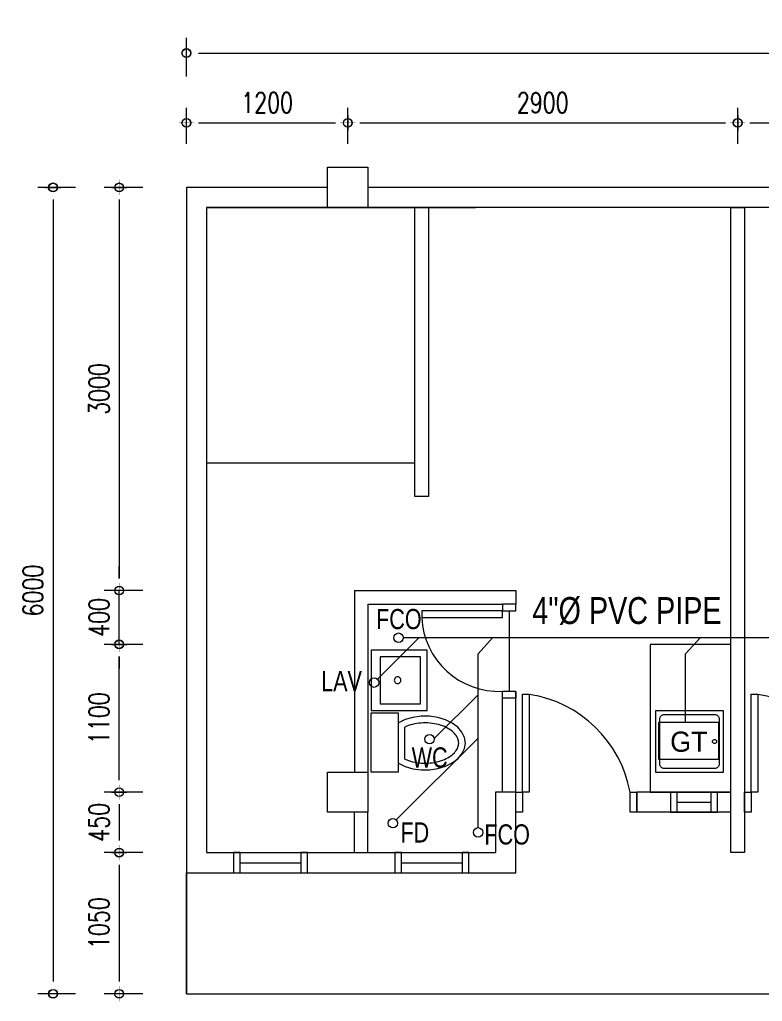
# Model space of a CAD drawing. Header units: millimetres. Extents: x 1634676 to 2610633, y -385676 to -37463.
# Drawn here: x 2116669 to 2122193, y -230981 to -223676 of the extents above; entities that cross this region are included whole.
import ezdxf

# ---------------------------------------------------------------- set-up
doc = ezdxf.new("R2010")
doc.units = ezdxf.units.MM
doc.header["$MEASUREMENT"] = 0
doc.layers.get('0').update_dxf_attribs({"lineweight": 15})
doc.layers.get('Defpoints').update_dxf_attribs({"color": 250})
for name, color, linetype, lineweight in [('.1', 1, 'Continuous', 9), ('.15', 7, 'Continuous', 15), ('.2', 2, 'Continuous', 20), ('ST-DIM_E', 250, 'Continuous', 13), ('ST-HATCH_E', 250, 'Continuous', 9)]:
    doc.layers.add(name, color=color, linetype=linetype, lineweight=lineweight)
doc.styles.add('specs100', font='GOTHIC.TTF', dxfattribs={"height": 0.21})
doc.styles.add('ST_TEXT', font='romans.shx', dxfattribs={"width": 0.75})
doc.dimstyles.new('ST_D75', dxfattribs={"dimscale": 75, "dimtxt": 2, "dimasz": 1.2, "dimexe": 1.5, "dimexo": 1, "dimgap": 1, "dimtad": 1, "dimdec": 0, "dimzin": 1, "dimdsep": 46, "dimtxsty": 'ST_TEXT', "dimblk": 'OpenIndicator', "dimcen": 1, "dimclrd": 256, "dimclre": 256, "dimclrt": 7, "dimadec": 0, "dimazin": 0, "dimtfac": 1, "dimtdec": 0, "dimtix": 1, "dimtmove": 2, "dimatfit": 3, "dimldrblk": 'OPEN90', "dimfxl": 0.075, "dimlwd": -1, "dimlwe": -1, "dimarcsym": 0})

# ---------------------------------------------------------------- blocks, each defined once
blk = doc.blocks.new('890980890000')
at = {"layer": '.1'}
for p, q in [((2037719, -107997), (2028519, -107997)), ((2028519, -107997), (2028519, -113997)), ((2037569, -108147), (2028669, -108147)), ((2028669, -108147), (2028669, -112947)), ((2028669, -108147), (2030669, -108147)), ((2030219, -108147), (2030319, -108147)), ((2030219, -110297), (2030219, -108147)), ((2030319, -108147), (2030319, -110297)), ((2032569, -112947), (2032569, -108147)), ((2032569, -108147), (2032669, -108147)), ((2032669, -108147), (2032669, -112947)), ((2028669, -110047), (2030219, -110047)), ((2030319, -110297), (2030219, -110297)), ((2029769, -110997), (2029769, -112347)), ((2029769, -110997), (2030969, -110997)), ((2030969, -110997), (2030969, -110997)), ((2030969, -110997), (2030969, -111097)), ((2029869, -111097), (2029869, -112347)), ((2029869, -111097), (2030869, -111097)), ((2030969, -111097), (2030869, -111097)), ((2030869, -111097), (2030869, -111147)), ((2030969, -111147), (2030969, -111097)), ((2030869, -111147), (2030269, -111147)), ((2030269, -111147), (2030269, -111197)), ((2030869, -111147), (2030969, -111147)), ((2030869, -111197), (2030869, -111147)), ((2030919, -111147), (2030919, -111747)), ((2030269, -111197), (2030869, -111197)), ((2032569, -111397), (2031969, -111397)), ((2031969, -111397), (2031969, -112497)), ((2032569, -112497), (2032569, -111397)), ((2030309.9, -111439.2), (2029894, -111439.2)), ((2029894, -111439.2), (2029894, -111889.2)), ((2030309.9, -111889.2), (2030309.9, -111439.2)), ((2030259.9, -111489.2), (2029959.9, -111489.2)), ((2029959.9, -111489.2), (2029959.9, -111839.2)), ((2030259.9, -111839.2), (2030259.9, -111489.2)), ((2030065.7, -111657.7), (2030064.8, -111664.2)), ((2030064.8, -111664.2), (2030065.7, -111670.7)), ((2030068.2, -111651.7), (2030065.7, -111657.7)), ((2030065.7, -111670.7), (2030068.2, -111676.7)), ((2030072.2, -111646.5), (2030068.2, -111651.7)), ((2030068.2, -111676.7), (2030072.2, -111681.9)), ((2030077.3, -111642.5), (2030072.2, -111646.5)), ((2030072.2, -111681.9), (2030077.3, -111685.8)), ((2030083.4, -111640), (2030077.3, -111642.5)), ((2030077.3, -111685.8), (2030083.4, -111688.3)), ((2030089.8, -111639.2), (2030083.4, -111640)), ((2030083.4, -111688.3), (2030089.8, -111689.2)), ((2030096.3, -111640), (2030089.8, -111639.2)), ((2030089.8, -111689.2), (2030096.3, -111688.3)), ((2030102.3, -111642.5), (2030096.3, -111640)), ((2030096.3, -111688.3), (2030102.3, -111685.8)), ((2030107.5, -111646.5), (2030102.3, -111642.5)), ((2030102.3, -111685.8), (2030107.5, -111681.9)), ((2030111.5, -111651.7), (2030107.5, -111646.5)), ((2030107.5, -111681.9), (2030111.5, -111676.7)), ((2030114, -111657.7), (2030111.5, -111651.7)), ((2030111.5, -111676.7), (2030114, -111670.7)), ((2030114.8, -111664.2), (2030114, -111657.7)), ((2030114, -111670.7), (2030114.8, -111664.2)), ((2030869, -111797), (2030869, -111747)), ((2030969, -111747), (2030869, -111747)), ((2030869, -112497), (2030869, -111747)), ((2030969, -111747), (2030969, -111797)), ((2030969, -113097), (2030969, -111747)), ((2029959.9, -111839.2), (2030259.9, -111839.2)), ((2030969, -111797), (2030869, -111797)), ((2029894, -111889.2), (2030309.9, -111889.2)), ((2029894, -112347), (2029894, -111907)), ((2029894, -111907), (2030094, -111907)), ((2030094, -111907), (2030094, -112347)), ((2032010.9, -112349.9), (2032010.9, -111889.9)), ((2032010.9, -111890.2), (2032510.9, -111890.2)), ((2032510.9, -111889.9), (2032510.9, -112349.9)), ((2030146.6, -111957.2), (2030095.7, -111981.3)), ((2030203.9, -111940.7), (2030146.6, -111957.2)), ((2030265.1, -111932.4), (2030203.9, -111940.7)), ((2030232.5, -111986.2), (2030216.6, -111989.1)), ((2030248.6, -111984), (2030232.5, -111986.2)), ((2030265, -111982.5), (2030248.6, -111984)), ((2030281.6, -111981.6), (2030265, -111982.5)), ((2030327.5, -111932.7), (2030265.1, -111932.4)), ((2030298.1, -111981.5), (2030281.6, -111981.6)), ((2030314.7, -111982), (2030298.1, -111981.5)), ((2030331.2, -111983.2), (2030314.7, -111982)), ((2030388.4, -111941.6), (2030327.5, -111932.7)), ((2030347.5, -111985.1), (2030331.2, -111983.2)), ((2030363.5, -111987.6), (2030347.5, -111985.1)), ((2030445.3, -111958.7), (2030388.4, -111941.6)), ((2030495.6, -111983.4), (2030445.3, -111958.7)), ((2030537.2, -112014.4), (2030495.6, -111983.4)), ((2032040.9, -111949.9), (2032041.1, -111946)), ((2032040.9, -112289.9), (2032040.9, -111949.9)), ((2032041.1, -111946), (2032041.9, -111942.2)), ((2032041.9, -111942.2), (2032043.2, -111938.5)), ((2032043.2, -111938.5), (2032044.9, -111934.9)), ((2032044.9, -111934.9), (2032047.1, -111931.7)), ((2032047.1, -111931.7), (2032049.7, -111928.7)), ((2032049.7, -111928.7), (2032052.6, -111926.1)), ((2032052.6, -111926.1), (2032055.9, -111924)), ((2032055.9, -111924), (2032059.4, -111922.2)), ((2032059.4, -111922.2), (2032063.1, -111921)), ((2032063.1, -111921), (2032067, -111920.2)), ((2032067, -111920.2), (2032070.9, -111919.9)), ((2032070.9, -111919.9), (2032450.9, -111919.9)), ((2032450.9, -111919.9), (2032454.8, -111920.2)), ((2032454.8, -111920.2), (2032458.6, -111921)), ((2032458.6, -111921), (2032462.4, -111922.2)), ((2032462.4, -111922.2), (2032465.9, -111924)), ((2032465.9, -111924), (2032469.1, -111926.1)), ((2032469.1, -111926.1), (2032472.1, -111928.7)), ((2032472.1, -111928.7), (2032474.7, -111931.7)), ((2032474.7, -111931.7), (2032476.9, -111934.9)), ((2032476.9, -111934.9), (2032478.6, -111938.5)), ((2032478.6, -111938.5), (2032479.9, -111942.2)), ((2032479.9, -111942.2), (2032480.6, -111946)), ((2032480.6, -111946), (2032480.9, -111949.9)), ((2032480.9, -111949.9), (2032480.9, -112289.9)), ((2030157.4, -112006.7), (2030144, -112012.5)), ((2030144, -112250.4), (2030144, -112012.5)), ((2030171.4, -112001.4), (2030157.4, -112006.7)), ((2030186, -111996.7), (2030171.4, -112001.4)), ((2030201.1, -111992.6), (2030186, -111996.7)), ((2030216.6, -111989.1), (2030201.1, -111992.6)), ((2030379.2, -111990.8), (2030363.5, -111987.6)), ((2030394.5, -111994.6), (2030379.2, -111990.8)), ((2030409.4, -111999), (2030394.5, -111994.6)), ((2030423.7, -112004), (2030409.4, -111999)), ((2030437.4, -112009.5), (2030423.7, -112004)), ((2030450.4, -112015.6), (2030437.4, -112009.5)), ((2030462.7, -112022.1), (2030450.4, -112015.6)), ((2030474.3, -112028.9), (2030462.7, -112022.1)), ((2030485, -112036.2), (2030474.3, -112028.9)), ((2030494.8, -112043.7), (2030485, -112036.2)), ((2030503.7, -112051.5), (2030494.8, -112043.7)), ((2030511.7, -112059.5), (2030503.7, -112051.5)), ((2030518.8, -112067.6), (2030511.7, -112059.5)), ((2030568.3, -112050.5), (2030537.2, -112014.4)), ((2030587.5, -112090.1), (2030568.3, -112050.5)), ((2030525, -112075.7), (2030518.8, -112067.6)), ((2030530.2, -112083.8), (2030525, -112075.7)), ((2030534.5, -112091.9), (2030530.2, -112083.8)), ((2030538, -112100), (2030534.5, -112091.9)), ((2030540.7, -112108), (2030538, -112100)), ((2030542.5, -112115.8), (2030540.7, -112108)), ((2030543.6, -112123.7), (2030542.5, -112115.8)), ((2030544, -112131.4), (2030543.6, -112123.7)), ((2030543.6, -112139.2), (2030544, -112131.4)), ((2030594, -112131.4), (2030587.5, -112090.1)), ((2030587.5, -112172.8), (2030594, -112131.4)), ((2032432.3, -112119.9), (2032432.8, -112116.1)), ((2032432.8, -112123.8), (2032432.3, -112119.9)), ((2032432.8, -112116.1), (2032434.3, -112112.4)), ((2032434.3, -112127.4), (2032432.8, -112123.8)), ((2032434.3, -112112.4), (2032436.7, -112109.3)), ((2032436.7, -112130.5), (2032434.3, -112127.4)), ((2032436.7, -112109.3), (2032439.8, -112106.9)), ((2032439.8, -112132.9), (2032436.7, -112130.5)), ((2032439.8, -112106.9), (2032443.4, -112105.4)), ((2032443.4, -112134.4), (2032439.8, -112132.9)), ((2032443.4, -112105.4), (2032447.3, -112104.9)), ((2032447.3, -112104.9), (2032451.2, -112105.4)), ((2032451.2, -112105.4), (2032454.8, -112106.9)), ((2032454.8, -112132.9), (2032451.2, -112134.4)), ((2032454.8, -112106.9), (2032457.9, -112109.3)), ((2032457.9, -112130.5), (2032454.8, -112132.9)), ((2032457.9, -112109.3), (2032460.3, -112112.4)), ((2032460.3, -112127.4), (2032457.9, -112130.5)), ((2032460.3, -112112.4), (2032461.8, -112116.1)), ((2032461.8, -112123.8), (2032460.3, -112127.4)), ((2032461.8, -112116.1), (2032462.3, -112119.9)), ((2032462.3, -112119.9), (2032461.8, -112123.8)), ((2030503.7, -112211.4), (2030511.7, -112203.4)), ((2030511.7, -112203.4), (2030518.8, -112195.3)), ((2030518.8, -112195.3), (2030525, -112187.2)), ((2030525, -112187.2), (2030530.2, -112179)), ((2030530.2, -112179), (2030534.5, -112170.9)), ((2030534.5, -112170.9), (2030538, -112162.9)), ((2030538, -112162.9), (2030540.7, -112154.9)), ((2030540.7, -112154.9), (2030542.5, -112147)), ((2030542.5, -112147), (2030543.6, -112139.2)), ((2030568.3, -112212.4), (2030587.5, -112172.8)), ((2032447.3, -112134.9), (2032443.4, -112134.4)), ((2032451.2, -112134.4), (2032447.3, -112134.9)), ((2030144, -112250.4), (2030157.4, -112256.2)), ((2030157.4, -112256.2), (2030171.4, -112261.4)), ((2030171.4, -112261.4), (2030186, -112266.1)), ((2030186, -112266.1), (2030201.1, -112270.3)), ((2030201.1, -112270.3), (2030216.6, -112273.8)), ((2030216.6, -112273.8), (2030232.5, -112276.6)), ((2030232.5, -112276.6), (2030248.6, -112278.9)), ((2030248.6, -112278.9), (2030265, -112280.4)), ((2030331.2, -112279.7), (2030347.5, -112277.8)), ((2030347.5, -112277.8), (2030363.5, -112275.3)), ((2030363.5, -112275.3), (2030379.2, -112272.1)), ((2030379.2, -112272.1), (2030394.5, -112268.3)), ((2030394.5, -112268.3), (2030409.4, -112263.9)), ((2030409.4, -112263.9), (2030423.7, -112258.9)), ((2030423.7, -112258.9), (2030437.4, -112253.3)), ((2030437.4, -112253.3), (2030450.4, -112247.3)), ((2030450.4, -112247.3), (2030462.7, -112240.8)), ((2030462.7, -112240.8), (2030474.3, -112233.9)), ((2030474.3, -112233.9), (2030485, -112226.7)), ((2030485, -112226.7), (2030494.8, -112219.1)), ((2030494.8, -112219.1), (2030503.7, -112211.4)), ((2030495.6, -112279.5), (2030537.2, -112248.5)), ((2030537.2, -112248.5), (2030568.3, -112212.4)), ((2030094, -112347), (2029894, -112347)), ((2030095.7, -112281.6), (2030146.6, -112305.7)), ((2030146.6, -112305.7), (2030203.9, -112322.2)), ((2030203.9, -112322.2), (2030265.1, -112330.5)), ((2030265, -112280.4), (2030281.6, -112281.2)), ((2030265.1, -112330.5), (2030327.5, -112330.2)), ((2030281.6, -112281.2), (2030298.1, -112281.4)), ((2030298.1, -112281.4), (2030314.7, -112280.9)), ((2030314.7, -112280.9), (2030331.2, -112279.7)), ((2030327.5, -112330.2), (2030388.4, -112321.3)), ((2030388.4, -112321.3), (2030445.3, -112304.1)), ((2030445.3, -112304.1), (2030495.6, -112279.5)), ((2032510.9, -112349.9), (2032010.9, -112349.9)), ((2032041.1, -112293.9), (2032040.9, -112289.9)), ((2032041.9, -112297.7), (2032041.1, -112293.9)), ((2032043.2, -112301.4), (2032041.9, -112297.7)), ((2032044.9, -112304.9), (2032043.2, -112301.4)), ((2032047.1, -112308.2), (2032044.9, -112304.9)), ((2032049.7, -112311.1), (2032047.1, -112308.2)), ((2032052.6, -112313.7), (2032049.7, -112311.1)), ((2032055.9, -112315.9), (2032052.6, -112313.7)), ((2032059.4, -112317.7), (2032055.9, -112315.9)), ((2032063.1, -112318.9), (2032059.4, -112317.7)), ((2032067, -112319.7), (2032063.1, -112318.9)), ((2032070.9, -112319.9), (2032067, -112319.7)), ((2032450.9, -112319.9), (2032070.9, -112319.9)), ((2032454.8, -112319.7), (2032450.9, -112319.9)), ((2032458.6, -112318.9), (2032454.8, -112319.7)), ((2032462.4, -112317.7), (2032458.6, -112318.9)), ((2032465.9, -112315.9), (2032462.4, -112317.7)), ((2032469.1, -112313.7), (2032465.9, -112315.9)), ((2032472.1, -112311.1), (2032469.1, -112313.7)), ((2032474.7, -112308.2), (2032472.1, -112311.1)), ((2032476.9, -112304.9), (2032474.7, -112308.2)), ((2032478.6, -112301.4), (2032476.9, -112304.9)), ((2032479.9, -112297.7), (2032478.6, -112301.4)), ((2032480.6, -112293.9), (2032479.9, -112297.7)), ((2032480.9, -112289.9), (2032480.6, -112293.9)), ((2030969, -112497), (2030819, -112497)), ((2030819, -112497), (2030819, -112947)), ((2031869, -112647), (2031869, -112497)), ((2032569, -112497), (2031869, -112497)), ((2031969, -112497), (2032569, -112497)), ((2032169, -112497), (2032119, -112497)), ((2032119, -112497), (2032119, -112647)), ((2032169, -112647), (2032169, -112497)), ((2032169, -112497), (2032419, -112497)), ((2032469, -112497), (2032419, -112497)), ((2032419, -112497), (2032419, -112647)), ((2032469, -112647), (2032469, -112497)), ((2032169, -112572), (2032419, -112572)), ((2029769, -112947), (2029769, -112647)), ((2029869, -112947), (2029869, -112647)), ((2032569, -112647), (2031869, -112647)), ((2032119, -112647), (2032169, -112647)), ((2032169, -112647), (2032419, -112647)), ((2032419, -112647), (2032469, -112647)), ((2028669, -112947), (2030819, -112947)), ((2028919, -112947), (2028869, -112947)), ((2028869, -112947), (2028869, -113097)), ((2028919, -113097), (2028919, -112947)), ((2028919, -112947), (2029369, -112947)), ((2029419, -112947), (2029369, -112947)), ((2029369, -112947), (2029369, -113097)), ((2029419, -113097), (2029419, -112947)), ((2030119, -112947), (2030069, -112947)), ((2030069, -112947), (2030069, -113097)), ((2030119, -113097), (2030119, -112947)), ((2030119, -112947), (2030569, -112947)), ((2030619, -112947), (2030569, -112947)), ((2030569, -112947), (2030569, -113097)), ((2030619, -113097), (2030619, -112947)), ((2032669, -112947), (2032569, -112947)), ((2028919, -113022), (2029369, -113022)), ((2030119, -113022), (2030569, -113022)), ((2028519, -113997), (2028519, -113097)), ((2028519, -113097), (2030969, -113097)), ((2028869, -113097), (2028919, -113097)), ((2028919, -113097), (2029369, -113097)), ((2029369, -113097), (2029419, -113097)), ((2030069, -113097), (2030119, -113097)), ((2030119, -113097), (2030569, -113097)), ((2030569, -113097), (2030619, -113097)), ((2028519, -113997), (2037719, -113997))]:
    blk.add_line(p, q, dxfattribs=at)
for points in [[(2031019, -112497), (2031019, -111769), (2031069, -111769), (2031069, -112497)], [(2032719, -112497), (2032719, -111769), (2032769, -111769), (2032769, -112497)], [(2030969, -112647), (2030969, -112497), (2031019, -112497), (2031019, -112647)], [(2031819, -112647), (2031819, -112497), (2031869, -112497), (2031869, -112647)], [(2032669, -112647), (2032669, -112497), (2032719, -112497), (2032719, -112647)]]:
    blk.add_lwpolyline(points, close=True, dxfattribs=at)
for centre, radius, start, end in [((2030844, -111172), 575.5, 182.48955, 272.48955), ((2030930.6, -112661.9), 903.5, 10.51284, 81.19233), ((2032630.6, -112661.9), 903.5, 10.51284, 81.19233)]:
    blk.add_arc(centre, radius, start, end, dxfattribs=at)
blk = doc.blocks.new('5675675757')
for points in [[(2045776.7, -47336.5), (2045776.7, -47036.5), (2045476.7, -47036.5), (2045476.7, -47336.5)], [(2045776.7, -51836.5), (2045776.7, -51536.5), (2045476.7, -51536.5), (2045476.7, -51836.5)]]:
    blk.add_wipeout(points).dxf.layer = 'ST-HATCH_E'
at = {"layer": '.15', "color": 6}
for points in [[(2045476.7, -47336.5), (2045476.7, -47036.5), (2045776.7, -47036.5), (2045776.7, -47336.5)], [(2045476.7, -51836.5), (2045476.7, -51536.5), (2045776.7, -51536.5), (2045776.7, -51836.5)]]:
    blk.add_lwpolyline(points, close=True, dxfattribs=at)
blk = doc.blocks.new('OpenIndicator')
at = {"layer": 'ST-DIM_E'}
h = blk.add_hatch(color=255, dxfattribs=at)
h.paths.add_polyline_path([(0.35, 0), (0.365, 0, 0.414214), (0, 0.365), (0, 0.35, -0.414214)])
h.paths.add_polyline_path([(0, 0.35), (0, 0.365, 0.414214), (-0.365, 0), (-0.35, 0, -0.414214)])
h.paths.add_polyline_path([(0, -0.35), (0, -0.365, 0.414214), (0.365, 0), (0.35, 0, -0.414214)])
h.paths.add_polyline_path([(-0.35, 0), (-0.365, 0, 0.414214), (0, -0.365), (0, -0.35, -0.414214)])
at = {"layer": 'ST-DIM_E', "color": 255}
blk.add_line((0, 0.634), (0, -0.634), dxfattribs=at)
at = {"layer": 'ST-DIM_E', "color": 255, "const_width": 0.01}
blk.add_lwpolyline([(-0.63, 0), (0.63, 0)], dxfattribs=at)
at = {"layer": 'ST-DIM_E', "color": 255}
for radius in [0.365, 0.35]:
    blk.add_circle((0, 0), radius, dxfattribs=at)
blk = doc.blocks.new('*D2093')
at = {"layer": 'Defpoints', "color": 0, "linetype": 'Continuous', "ltscale": 3, "transparency": 16777216}
for p in [(2127109.5, -223924), (2117909.5, -224174), (2127109.5, -224174)]:
    blk.add_point(p, dxfattribs=at)
at = {"layer": 'ST-DIM_E', "ltscale": 3, "transparency": 16777216}
for p, q in [((2117909.5, -224099), (2117909.5, -223811.5)), ((2127109.5, -224099), (2127109.5, -223811.5)), ((2117999.5, -223924), (2127019.5, -223924))]:
    blk.add_line(p, q, dxfattribs=at)
at = {"layer": 'ST-DIM_E', "linetype": 'Continuous', "ltscale": 3, "transparency": 16777216, "xscale": 90, "yscale": 90, "zscale": 90, "rotation": 180}
blk.add_blockref('OpenIndicator', (2117909.5, -223924), dxfattribs=at)
at = {"layer": 'ST-DIM_E', "linetype": 'Continuous', "ltscale": 3, "transparency": 16777216, "xscale": 90, "yscale": 90, "zscale": 90}
blk.add_blockref('OpenIndicator', (2127109.5, -223924), dxfattribs=at)
at = {"layer": 'ST-DIM_E', "color": 7, "linetype": 'Continuous', "ltscale": 3, "transparency": 16777216, "insert": (2122509.5, -223774), "char_height": 150, "attachment_point": 5, "style": 'ST_TEXT'}
blk.add_mtext('9200', dxfattribs=at)
blk = doc.blocks.new('_Open90')
at = {"color": 0, "linetype": 'ByBlock', "lineweight": -2}
for p, q in [((0, 0), (-1, 0)), ((-0.5, 0.5), (0, 0)), ((0, 0), (-0.5, -0.5))]:
    blk.add_line(p, q, dxfattribs=at)
blk = doc.blocks.new('*D2094')
at = {"layer": 'Defpoints', "color": 0, "linetype": 'Continuous', "ltscale": 3, "transparency": 16777216}
for p in [(2117159.5, -224924), (2116917.7, -230924), (2117159.5, -230924)]:
    blk.add_point(p, dxfattribs=at)
at = {"layer": 'ST-DIM_E', "ltscale": 3, "transparency": 16777216}
for p, q in [((2117084.5, -224924), (2116805.2, -224924)), ((2116917.7, -225014), (2116917.7, -230834)), ((2117084.5, -230924), (2116805.2, -230924))]:
    blk.add_line(p, q, dxfattribs=at)
at = {"layer": 'ST-DIM_E', "linetype": 'Continuous', "ltscale": 3, "transparency": 16777216, "xscale": 90, "yscale": 90, "zscale": 90}
for p, rotation in [((2116917.7, -224924), 90), ((2116917.7, -230924), 270)]:
    blk.add_blockref('OpenIndicator', p, dxfattribs=dict(at, rotation=rotation))
at = {"layer": 'ST-DIM_E', "color": 7, "linetype": 'Continuous', "ltscale": 3, "transparency": 16777216, "insert": (2116767.7, -227924), "char_height": 150, "attachment_point": 5, "rotation": 90, "style": 'ST_TEXT'}
blk.add_mtext('6000', dxfattribs=at)
blk = doc.blocks.new('*D2095')
at = {"layer": 'Defpoints', "color": 0, "linetype": 'Continuous', "ltscale": 3, "transparency": 16777216}
for p in [(2117659.5, -224924), (2117409.5, -227924), (2117659.5, -227924)]:
    blk.add_point(p, dxfattribs=at)
at = {"layer": 'ST-DIM_E', "ltscale": 3, "transparency": 16777216}
for p, q in [((2117584.5, -224924), (2117297, -224924)), ((2117409.5, -225014), (2117409.5, -227834)), ((2117584.5, -227924), (2117297, -227924))]:
    blk.add_line(p, q, dxfattribs=at)
at = {"layer": 'ST-DIM_E', "linetype": 'Continuous', "ltscale": 3, "transparency": 16777216, "xscale": 90, "yscale": 90, "zscale": 90}
for p, rotation in [((2117409.5, -224924), 90), ((2117409.5, -227924), 270)]:
    blk.add_blockref('OpenIndicator', p, dxfattribs=dict(at, rotation=rotation))
at = {"layer": 'ST-DIM_E', "color": 7, "linetype": 'Continuous', "ltscale": 3, "transparency": 16777216, "insert": (2117259.5, -226424), "char_height": 150, "attachment_point": 5, "rotation": 90, "style": 'ST_TEXT'}
blk.add_mtext('3000', dxfattribs=at)
blk = doc.blocks.new('*D2096')
at = {"layer": 'Defpoints', "color": 0, "linetype": 'Continuous', "ltscale": 3, "transparency": 16777216}
for p in [(2117659.5, -229424), (2117409.5, -229874), (2117659.5, -229874)]:
    blk.add_point(p, dxfattribs=at)
at = {"layer": 'ST-DIM_E', "ltscale": 3, "transparency": 16777216}
for p, q in [((2117584.5, -229424), (2117297, -229424)), ((2117409.5, -229514), (2117409.5, -229784)), ((2117584.5, -229874), (2117297, -229874))]:
    blk.add_line(p, q, dxfattribs=at)
at = {"layer": 'ST-DIM_E', "linetype": 'Continuous', "ltscale": 3, "transparency": 16777216, "xscale": 90, "yscale": 90, "zscale": 90}
for p, rotation in [((2117409.5, -229424), 90), ((2117409.5, -229874), 270)]:
    blk.add_blockref('OpenIndicator', p, dxfattribs=dict(at, rotation=rotation))
at = {"layer": 'ST-DIM_E', "color": 7, "linetype": 'Continuous', "ltscale": 3, "transparency": 16777216, "insert": (2117259.5, -229649), "char_height": 150, "attachment_point": 5, "rotation": 90, "style": 'ST_TEXT'}
blk.add_mtext('450', dxfattribs=at)
blk = doc.blocks.new('*D2097')
at = {"layer": 'Defpoints', "color": 0, "linetype": 'Continuous', "ltscale": 3, "transparency": 16777216}
for p in [(2117659.5, -229874), (2117409.5, -230924), (2117659.5, -230924)]:
    blk.add_point(p, dxfattribs=at)
at = {"layer": 'ST-DIM_E', "ltscale": 3, "transparency": 16777216}
for p, q in [((2117584.5, -229874), (2117297, -229874)), ((2117409.5, -229964), (2117409.5, -230834)), ((2117584.5, -230924), (2117297, -230924))]:
    blk.add_line(p, q, dxfattribs=at)
at = {"layer": 'ST-DIM_E', "linetype": 'Continuous', "ltscale": 3, "transparency": 16777216, "xscale": 90, "yscale": 90, "zscale": 90}
for p, rotation in [((2117409.5, -229874), 90), ((2117409.5, -230924), 270)]:
    blk.add_blockref('OpenIndicator', p, dxfattribs=dict(at, rotation=rotation))
at = {"layer": 'ST-DIM_E', "color": 7, "linetype": 'Continuous', "ltscale": 3, "transparency": 16777216, "insert": (2117259.5, -230399), "char_height": 150, "attachment_point": 5, "rotation": 90, "style": 'ST_TEXT'}
blk.add_mtext('1050', dxfattribs=at)
blk = doc.blocks.new('*D2098')
at = {"layer": 'Defpoints', "color": 0, "linetype": 'Continuous', "ltscale": 3, "transparency": 16777216}
for p in [(2119109.5, -224443.2), (2117909.5, -224674), (2119109.5, -224674)]:
    blk.add_point(p, dxfattribs=at)
at = {"layer": 'ST-DIM_E', "ltscale": 3, "transparency": 16777216}
for p, q in [((2117909.5, -224599), (2117909.5, -224330.7)), ((2119109.5, -224599), (2119109.5, -224330.7)), ((2117999.5, -224443.2), (2119019.5, -224443.2))]:
    blk.add_line(p, q, dxfattribs=at)
at = {"layer": 'ST-DIM_E', "linetype": 'Continuous', "ltscale": 3, "transparency": 16777216, "xscale": 90, "yscale": 90, "zscale": 90, "rotation": 180}
blk.add_blockref('OpenIndicator', (2117909.5, -224443.2), dxfattribs=at)
at = {"layer": 'ST-DIM_E', "linetype": 'Continuous', "ltscale": 3, "transparency": 16777216, "xscale": 90, "yscale": 90, "zscale": 90}
blk.add_blockref('OpenIndicator', (2119109.5, -224443.2), dxfattribs=at)
at = {"layer": 'ST-DIM_E', "color": 7, "linetype": 'Continuous', "ltscale": 3, "transparency": 16777216, "insert": (2118509.5, -224293.2), "char_height": 150, "attachment_point": 5, "style": 'ST_TEXT'}
blk.add_mtext('1200', dxfattribs=at)
blk = doc.blocks.new('*D2100')
at = {"layer": 'Defpoints', "color": 0, "linetype": 'Continuous', "ltscale": 3, "transparency": 16777216}
for p in [(2117409.5, -228324), (2117659.5, -228324), (2117659.5, -229424)]:
    blk.add_point(p, dxfattribs=at)
at = {"layer": 'ST-DIM_E', "ltscale": 3, "transparency": 16777216}
for p, q in [((2117584.5, -228324), (2117297, -228324)), ((2117409.5, -229334), (2117409.5, -228414)), ((2117584.5, -229424), (2117297, -229424))]:
    blk.add_line(p, q, dxfattribs=at)
at = {"layer": 'ST-DIM_E', "linetype": 'Continuous', "ltscale": 3, "transparency": 16777216, "xscale": 90, "yscale": 90, "zscale": 90}
for p, rotation in [((2117409.5, -228324), 90), ((2117409.5, -229424), 270)]:
    blk.add_blockref('OpenIndicator', p, dxfattribs=dict(at, rotation=rotation))
at = {"layer": 'ST-DIM_E', "color": 7, "linetype": 'Continuous', "ltscale": 3, "transparency": 16777216, "insert": (2117259.5, -228874), "char_height": 150, "attachment_point": 5, "rotation": 90, "style": 'ST_TEXT'}
blk.add_mtext('1100', dxfattribs=at)
blk = doc.blocks.new('*D2101')
at = {"layer": 'Defpoints', "color": 0, "linetype": 'Continuous', "ltscale": 3, "transparency": 16777216}
for p in [(2117409.5, -227924), (2117659.5, -227924), (2117659.5, -228324)]:
    blk.add_point(p, dxfattribs=at)
at = {"layer": 'ST-DIM_E', "ltscale": 3, "transparency": 16777216}
for p, q in [((2117409.5, -227834), (2117409.5, -227744)), ((2117584.5, -227924), (2117297, -227924)), ((2117409.5, -228324), (2117409.5, -227924)), ((2117584.5, -228324), (2117297, -228324)), ((2117409.5, -228414), (2117409.5, -228504))]:
    blk.add_line(p, q, dxfattribs=at)
at = {"layer": 'ST-DIM_E', "linetype": 'Continuous', "ltscale": 3, "transparency": 16777216, "xscale": 90, "yscale": 90, "zscale": 90}
for p, rotation in [((2117409.5, -227924), 270), ((2117409.5, -228324), 90)]:
    blk.add_blockref('OpenIndicator', p, dxfattribs=dict(at, rotation=rotation))
at = {"layer": 'ST-DIM_E', "color": 7, "linetype": 'Continuous', "ltscale": 3, "transparency": 16777216, "insert": (2117259.5, -228124), "char_height": 150, "attachment_point": 5, "rotation": 90, "style": 'ST_TEXT'}
blk.add_mtext('400', dxfattribs=at)
blk = doc.blocks.new('*D2102')
at = {"layer": 'Defpoints', "color": 0, "linetype": 'Continuous', "ltscale": 3, "transparency": 16777216}
for p in [(2122009.5, -224443.2), (2119109.5, -224674), (2122009.5, -224674)]:
    blk.add_point(p, dxfattribs=at)
at = {"layer": 'ST-DIM_E', "ltscale": 3, "transparency": 16777216}
for p, q in [((2119109.5, -224599), (2119109.5, -224330.7)), ((2122009.5, -224599), (2122009.5, -224330.7)), ((2119199.5, -224443.2), (2121919.5, -224443.2))]:
    blk.add_line(p, q, dxfattribs=at)
at = {"layer": 'ST-DIM_E', "linetype": 'Continuous', "ltscale": 3, "transparency": 16777216, "xscale": 90, "yscale": 90, "zscale": 90, "rotation": 180}
blk.add_blockref('OpenIndicator', (2119109.5, -224443.2), dxfattribs=at)
at = {"layer": 'ST-DIM_E', "linetype": 'Continuous', "ltscale": 3, "transparency": 16777216, "xscale": 90, "yscale": 90, "zscale": 90}
blk.add_blockref('OpenIndicator', (2122009.5, -224443.2), dxfattribs=at)
at = {"layer": 'ST-DIM_E', "color": 7, "linetype": 'Continuous', "ltscale": 3, "transparency": 16777216, "insert": (2120559.5, -224293.2), "char_height": 150, "attachment_point": 5, "style": 'ST_TEXT'}
blk.add_mtext('2900', dxfattribs=at)
blk = doc.blocks.new('*D2103')
at = {"layer": 'Defpoints', "color": 0, "linetype": 'Continuous', "ltscale": 3, "transparency": 16777216}
for p in [(2123109.5, -224443.2), (2122009.5, -224674), (2123109.5, -224674)]:
    blk.add_point(p, dxfattribs=at)
at = {"layer": 'ST-DIM_E', "ltscale": 3, "transparency": 16777216}
for p, q in [((2122009.5, -224599), (2122009.5, -224330.7)), ((2123109.5, -224599), (2123109.5, -224330.7)), ((2122099.5, -224443.2), (2123019.5, -224443.2))]:
    blk.add_line(p, q, dxfattribs=at)
at = {"layer": 'ST-DIM_E', "linetype": 'Continuous', "ltscale": 3, "transparency": 16777216, "xscale": 90, "yscale": 90, "zscale": 90, "rotation": 180}
blk.add_blockref('OpenIndicator', (2122009.5, -224443.2), dxfattribs=at)
at = {"layer": 'ST-DIM_E', "linetype": 'Continuous', "ltscale": 3, "transparency": 16777216, "xscale": 90, "yscale": 90, "zscale": 90}
blk.add_blockref('OpenIndicator', (2123109.5, -224443.2), dxfattribs=at)
at = {"layer": 'ST-DIM_E', "color": 7, "linetype": 'Continuous', "ltscale": 3, "transparency": 16777216, "insert": (2122559.5, -224293.2), "char_height": 150, "attachment_point": 5, "style": 'ST_TEXT'}
blk.add_mtext('1100', dxfattribs=at)

msp = doc.modelspace()

# ---------------------------------------------------------------- linework, layer by layer
at = {"layer": '.2', "color": 1, "linetype": 'Continuous', "ltscale": 3}
for centre in [(2119445.345, -229654.845), (2120079.171, -229723)]:
    msp.add_circle(centre, 35, dxfattribs=at)

# ---------------------------------------------------------------- block references
at = {"layer": '.2', "color": 1, "linetype": 'Continuous'}
msp.add_blockref('890980890000', (89390.538, -116927), dxfattribs=at)

# ---------------------------------------------------------------- texts
at = {"layer": '.2', "color": 1, "style": 'specs100', "width": 0.8}
for s, p in [('FD', (2119501.402, -229798.644)), ('FCO', (2120125.688, -229813.443))]:
    msp.add_text(s, height=150, dxfattribs=at).set_placement(p)

# ---------------------------------------------------------------- dimensions: what is measured, and where the dimension line sits
at = {"layer": 'ST-DIM_E', "color": 1, "linetype": 'Continuous', "ltscale": 3}
for base, p1, p2, picture, middle in [((2127109.519, -223924), (2117909.519, -224174), (2127109.519, -224174), '*D2093', (2122509.519, -223774)), ((2119109.519, -224443.196), (2117909.519, -224674), (2119109.519, -224674), '*D2098', (2118509.519, -224293.196)), ((2122009.519, -224443.196), (2119109.519, -224674), (2122009.519, -224674), '*D2102', (2120559.519, -224293.196)), ((2123109.519, -224443.196), (2122009.519, -224674), (2123109.519, -224674), '*D2103', (2122559.519, -224293.196))]:
    dim = msp.add_linear_dim(base=base, p1=p1, p2=p2, dimstyle='ST_D75', dxfattribs=at)
    dim.commit()
    dim.dimension.update_dxf_attribs({"geometry": picture, "text_midpoint": middle})
for base, p1, p2, picture, middle in [((2116917.702, -230924), (2117159.519, -224924), (2117159.519, -230924), '*D2094', (2116767.702, -227924)), ((2117409.519, -227924), (2117659.519, -224924), (2117659.519, -227924), '*D2095', (2117259.519, -226424)), ((2117409.519, -227924), (2117659.519, -228324), (2117659.519, -227924), '*D2101', (2117259.519, -228124)), ((2117409.519, -228324), (2117659.519, -229424), (2117659.519, -228324), '*D2100', (2117259.519, -228874)), ((2117409.519, -229874), (2117659.519, -229424), (2117659.519, -229874), '*D2096', (2117259.519, -229649)), ((2117409.519, -230924), (2117659.519, -229874), (2117659.519, -230924), '*D2097', (2117259.519, -230399))]:
    dim = msp.add_linear_dim(base=base, p1=p1, p2=p2, angle=90, dimstyle='ST_D75', dxfattribs=at)
    dim.commit()
    dim.dimension.update_dxf_attribs({"geometry": picture, "text_midpoint": middle})

# ---------------------------------------------------------------- next in the draw order: block references
at = {"layer": '.2', "color": 1, "linetype": 'Continuous'}
msp.add_blockref('5675675757', (73482.867, -177737.5), dxfattribs=at)

# ---------------------------------------------------------------- next in the draw order: linework, layer by layer
at = {"layer": '.2', "color": 1, "linetype": 'Continuous', "ltscale": 3}
for p, q in [((2119639.003, -228275.776), (2119330.389, -228584.391)), ((2127005.519, -228273.535), (2119523.001, -228275.84)), ((2120079.171, -228394.535), (2120186.495, -228275.14)), ((2121622.171, -228394.535), (2121729.495, -228275.14)), ((2120079.171, -229688), (2120079.171, -228394.535)), ((2121622.171, -228903.566), (2121622.171, -228394.535)), ((2120079.171, -228698.876), (2119752.619, -229025.428)), ((2119470.094, -229630.096), (2120079.171, -229021.019))]:
    msp.add_line(p, q, dxfattribs=at)
msp.add_lwpolyline([(2121423.498, -228903.566), (2121867.498, -228903.566), (2121867.498, -229182.019), (2121423.498, -229182.019)], close=True, dxfattribs=at)
for centre in [(2119488.029, -228274.434), (2119305.64, -228609.14), (2119717.928, -229030.072)]:
    msp.add_circle(centre, 35, dxfattribs=at)

# ---------------------------------------------------------------- next in the draw order: texts
at = {"layer": '.2', "color": 1, "style": 'specs100', "width": 0.8}
for s, height, p in [('4"%%C PVC PIPE ', 200, (2120482.242, -228172.538, 0)), ('FCO', 150, (2119320.188, -228210.943)), ('LAV', 150, (2118911.688, -228673.443)), ('WC', 150, (2119584.902, -229240.644))]:
    msp.add_text(s, height=height, dxfattribs=at).set_placement(p)
at = {"layer": '.2', "color": 1, "style": 'specs100'}
msp.add_text('GT', height=150, dxfattribs=at).set_placement((2121507.545, -229123.386))

doc.saveas('drawing.dxf')
